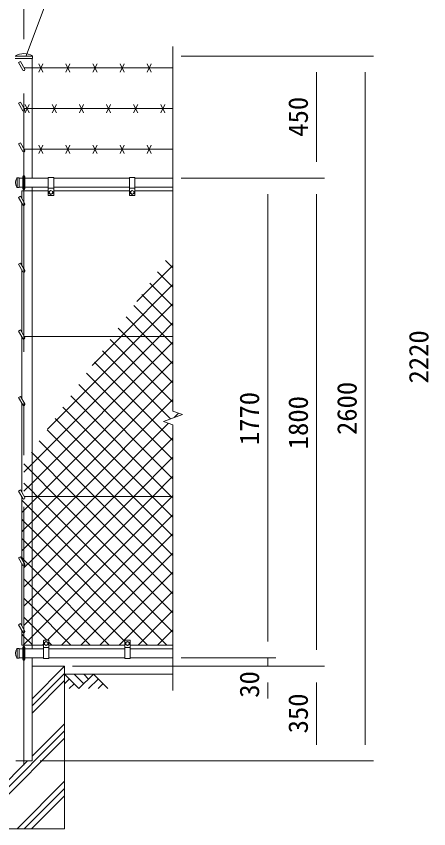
# Model space of a CAD drawing. Units: millimetres, scale not verified. Extents: x -6300 to 6300, y -4455 to 4455.
# Drawn here: x -3485 to -1963, y -1649 to 1348 of the extents above; entities that cross this region are included whole.
import ezdxf
from ezdxf.enums import TextEntityAlignment as Align

# ---------------------------------------------------------------- set-up
doc = ezdxf.new("R2010")
doc.units = ezdxf.units.MM
doc.header["$LTSCALE"] = 30
doc.linetypes.add('USER1', pattern=[50.8, 31.75, -6.35, 6.35, -6.35])
for name, color, linetype, lineweight in [('0-0_D-STR1', 1, 'Continuous', 18), ('0-1_D-STR3', 3, 'Continuous', 13), ('0-2_D-BMK', 2, 'USER1', 13), ('0-3_D-STR4', 7, 'Continuous', 9), ('0-4_D-BGD', 7, 'Continuous', 9), ('0-5_D-DCR-HCH', 7, 'Continuous', 9), ('0-6_D-STR-DIM', 7, 'Continuous', 9), ('0-8_D-STR-TXT', 7, 'Continuous', 9)]:
    doc.layers.add(name, color=color, linetype=linetype, lineweight=lineweight)
doc.styles.add('ＭＳ ゴシック', font='')
doc.styles.get('ＭＳ ゴシック').set_extended_font_data('MS Gothic')

msp = doc.modelspace()

# ---------------------------------------------------------------- linework, layer by layer
at = {"layer": '0-0_D-STR1'}
for p, q in [((-3425.48, 1200.95), (-3489.01, 1200.95)), ((-3425.14, 1200.01), (-3425.14, 1191.95)), ((-3425.14, 1191.95), (-3489.34, 1191.95)), ((-3426.99, 750.95), (-3426.99, 1191.95)), ((-3482.58, 751.45), (-3474.24, 751.45)), ((-3482.24, 751.45), (-3482.24, 716.45)), ((-3474.24, 751.45), (-3474.24, 716.45)), ((-3461.24, 750.95), (-3474.24, 750.95)), ((-3367.24, 750.95), (-3453.24, 750.95)), ((-3067.24, 750.95), (-3347.24, 750.95)), ((-2907.24, 750.95), (-3047.24, 750.95)), ((-3482.58, 716.45), (-3474.24, 716.45)), ((-3461.24, 716.95), (-3474.24, 716.95)), ((-3367.24, 716.95), (-3453.24, 716.95)), ((-3426.99, -985.05), (-3426.99, 716.95)), ((-3067.24, 716.95), (-3347.24, 716.95)), ((-2907.24, 716.95), (-3047.24, 716.95)), ((-3482.58, -984.55), (-3474.24, -984.55)), ((-3482.24, -1019.55), (-3482.24, -984.55)), ((-3474.24, -1019.55), (-3474.24, -984.55)), ((-3461.24, -985.05), (-3474.24, -985.05)), ((-3384.74, -985.05), (-3453.24, -985.05)), ((-3084.74, -985.05), (-3364.74, -985.05)), ((-2907.24, -985.05), (-3064.74, -985.05)), ((-3482.58, -1019.55), (-3474.24, -1019.55)), ((-3461.24, -1019.05), (-3474.24, -1019.05)), ((-3384.74, -1019.05), (-3453.24, -1019.05)), ((-3084.74, -1019.05), (-3364.74, -1019.05)), ((-2907.24, -1019.05), (-3064.74, -1019.05))]:
    msp.add_line(p, q, dxfattribs=at)
msp.add_lwpolyline([(-3487.49, -1399.05), (-3426.99, -1399.05), (-3426.99, -1019.05)], dxfattribs=at)
for centre, radius, start, end in [((-3457.24, 1148.78), 61.17, 59.14927, 120.85073), ((-3426.64, 1200.01), 1.5, 0, 59.14927), ((-3452.02, 733.95), 35.72, 151.52136, 208.47864), ((-3482.58, 750.45), 1, 90, 147.70173), ((-3482.58, 717.45), 1, 212.29827, 270), ((-3452.02, -1002.05), 35.72, 151.52136, 208.47864), ((-3482.58, -985.55), 1, 90, 147.70173), ((-3482.58, -1018.55), 1, 212.29827, 270)]:
    msp.add_arc(centre, radius, start, end, dxfattribs=at)
at = {"layer": '0-1_D-STR3'}
for p, q in [((-3476.64, 1176.54), (-3469.71, 1180.54)), ((-3476.64, 1176.54), (-3460.71, 1148.95)), ((-3469.71, 1180.54), (-3453.78, 1152.95)), ((-3402.24, 1141.95), (-3387.24, 1171.95)), ((-3402.24, 1171.95), (-3387.24, 1141.95)), ((-3302.24, 1141.95), (-3287.24, 1171.95)), ((-3302.24, 1171.95), (-3287.24, 1141.95)), ((-3202.24, 1141.95), (-3187.24, 1171.95)), ((-3202.24, 1171.95), (-3187.24, 1141.95)), ((-3102.24, 1141.95), (-3087.24, 1171.95)), ((-3102.24, 1171.95), (-3087.24, 1141.95)), ((-3002.24, 1141.95), (-2987.24, 1171.95)), ((-3002.24, 1171.95), (-2987.24, 1141.95)), ((-2907.24, 1156.95), (-3456.09, 1156.95)), ((-3476.64, 1026.54), (-3469.71, 1030.54)), ((-3476.64, 1026.54), (-3460.71, 998.95)), ((-3469.71, 1030.54), (-3453.78, 1002.95)), ((-3452.24, 991.95), (-3437.24, 1021.95)), ((-3452.24, 1021.95), (-3437.24, 991.95)), ((-3352.24, 991.95), (-3337.24, 1021.95)), ((-3352.24, 1021.95), (-3337.24, 991.95)), ((-3252.24, 991.95), (-3237.24, 1021.95)), ((-3252.24, 1021.95), (-3237.24, 991.95)), ((-3152.24, 991.95), (-3137.24, 1021.95)), ((-3152.24, 1021.95), (-3137.24, 991.95)), ((-3052.24, 991.95), (-3037.24, 1021.95)), ((-3052.24, 1021.95), (-3037.24, 991.95)), ((-2952.24, 991.95), (-2937.24, 1021.95)), ((-2952.24, 1021.95), (-2937.24, 991.95)), ((-2907.24, 1006.95), (-3456.09, 1006.95)), ((-3476.64, 876.54), (-3469.71, 880.54)), ((-3476.64, 876.54), (-3460.71, 848.95)), ((-3469.71, 880.54), (-3453.78, 852.95)), ((-3402.24, 841.95), (-3387.24, 871.95)), ((-3402.24, 871.95), (-3387.24, 841.95)), ((-3302.24, 841.95), (-3287.24, 871.95)), ((-3302.24, 871.95), (-3287.24, 841.95)), ((-3202.24, 841.95), (-3187.24, 871.95)), ((-3202.24, 871.95), (-3187.24, 841.95)), ((-3102.24, 841.95), (-3087.24, 871.95)), ((-3102.24, 871.95), (-3087.24, 841.95)), ((-3002.24, 841.95), (-2987.24, 871.95)), ((-3002.24, 871.95), (-2987.24, 841.95)), ((-2907.24, 856.95), (-3456.09, 856.95)), ((-3461.24, 711.95), (-3461.24, 755.95)), ((-3453.24, 711.95), (-3453.24, 755.95)), ((-3367.24, 752.95), (-3367.24, 687.95)), ((-3347.24, 752.95), (-3367.24, 752.95)), ((-3347.24, 752.95), (-3347.24, 687.95)), ((-3067.24, 752.95), (-3067.24, 687.95)), ((-3047.24, 752.95), (-3067.24, 752.95)), ((-3047.24, 752.95), (-3047.24, 687.95)), ((-3465.24, 703.95), (-3367.24, 703.95)), ((-3465.24, 675.81), (-3465.24, 703.95)), ((-3347.24, 712.95), (-3367.24, 712.95)), ((-3363.74, 701.69), (-3357.24, 705.45)), ((-3363.74, 701.69), (-3363.74, 694.21)), ((-3357.24, 705.45), (-3350.74, 701.69)), ((-3350.74, 701.69), (-3350.74, 694.21)), ((-3347.24, 703.95), (-3067.24, 703.95)), ((-3047.24, 712.95), (-3067.24, 712.95)), ((-3063.74, 701.69), (-3057.24, 705.45)), ((-3063.74, 701.69), (-3063.74, 694.21)), ((-3057.24, 705.45), (-3050.74, 701.69)), ((-3050.74, 701.69), (-3050.74, 694.21)), ((-3047.24, 703.95), (-2907.24, 703.95)), ((-3476.64, 679.54), (-3469.71, 683.54)), ((-3476.64, 679.54), (-3460.71, 651.95)), ((-3469.71, 683.54), (-3453.78, 655.95)), ((-3465.24, 429.31), (-3465.24, 659.81)), ((-3349.24, 685.95), (-3365.24, 685.95)), ((-3049.24, 685.95), (-3065.24, 685.95)), ((-3476.64, 433.04), (-3469.71, 437.04)), ((-3476.64, 433.04), (-3460.71, 405.45)), ((-3469.71, 437.04), (-3453.78, 409.45)), ((-3465.24, 182.81), (-3465.24, 413.31)), ((-3476.64, 186.54), (-3469.71, 190.54)), ((-3476.64, 186.54), (-3460.71, 158.95)), ((-3469.71, 190.54), (-3453.78, 162.95)), ((-3465.24, -62.19), (-3465.24, 166.81)), ((-2907.24, 166.95), (-3456.09, 166.95)), ((-3476.64, -58.46), (-3469.71, -54.46)), ((-3476.64, -58.46), (-3460.71, -86.05)), ((-3469.71, -54.46), (-3453.78, -82.05)), ((-3465.24, -407.19), (-3465.24, -78.19)), ((-3476.64, -403.46), (-3469.71, -399.46)), ((-3476.64, -403.46), (-3460.71, -431.05)), ((-3469.71, -399.46), (-3453.78, -427.05)), ((-3465.24, -653.69), (-3465.24, -423.19)), ((-2907.24, -423.05), (-3456.09, -423.05)), ((-3476.64, -649.96), (-3469.71, -645.96)), ((-3476.64, -649.96), (-3460.71, -677.55)), ((-3469.71, -645.96), (-3453.78, -673.55)), ((-3465.24, -900.19), (-3465.24, -669.69)), ((-3476.64, -896.46), (-3469.71, -892.46)), ((-3476.64, -896.46), (-3460.71, -924.05)), ((-3469.71, -892.46), (-3453.78, -920.05)), ((-3465.24, -972.05), (-3465.24, -916.19)), ((-3384.74, -1021.05), (-3384.74, -956.05)), ((-3366.74, -954.05), (-3382.74, -954.05)), ((-3364.74, -1021.05), (-3364.74, -956.05)), ((-3084.74, -1021.05), (-3084.74, -956.05)), ((-3066.74, -954.05), (-3082.74, -954.05)), ((-3064.74, -1021.05), (-3064.74, -956.05)), ((-3465.24, -972.05), (-3384.74, -972.05)), ((-3461.24, -1024.05), (-3461.24, -980.05)), ((-3453.24, -1024.05), (-3453.24, -980.05)), ((-3364.74, -981.05), (-3384.74, -981.05)), ((-3381.24, -969.79), (-3381.24, -962.31)), ((-3381.24, -969.79), (-3374.74, -973.55)), ((-3374.74, -973.55), (-3368.24, -969.79)), ((-3368.24, -969.79), (-3368.24, -962.31)), ((-3364.74, -972.05), (-3084.74, -972.05)), ((-3064.74, -981.05), (-3084.74, -981.05)), ((-3081.24, -969.79), (-3081.24, -962.31)), ((-3081.24, -969.79), (-3074.74, -973.55)), ((-3074.74, -973.55), (-3068.24, -969.79)), ((-3068.24, -969.79), (-3068.24, -962.31)), ((-3064.74, -972.05), (-2907.24, -972.05)), ((-3364.74, -1021.05), (-3384.74, -1021.05)), ((-3064.74, -1021.05), (-3084.74, -1021.05))]:
    msp.add_line(p, q, dxfattribs=at)
for points in [[(-3363.74, 694.21), (-3357.24, 690.45), (-3350.74, 694.21)], [(-3063.74, 694.21), (-3057.24, 690.45), (-3050.74, 694.21)], [(-3381.24, -962.31), (-3374.74, -958.55), (-3368.24, -962.31)], [(-3081.24, -962.31), (-3074.74, -958.55), (-3068.24, -962.31)]]:
    msp.add_lwpolyline(points, dxfattribs=at)
for centre in [(-3357.24, 697.95), (-3057.24, 697.95), (-3374.74, -966.05), (-3074.74, -966.05)]:
    msp.add_circle(centre, 6.49, dxfattribs=at)
for centre, radius, start, end in [((-3457.24, 1150.95), 4, 210, 30), ((-3457.24, 1000.95), 4, 210, 30), ((-3457.24, 850.95), 4, 210, 30), ((-3457.24, 755.95), 4, 0, 180), ((-3457.24, 711.95), 4, 180, 0), ((-3365.24, 687.95), 2, 180, 270), ((-3349.24, 687.95), 2, 270, 0), ((-3065.24, 687.95), 2, 180, 270), ((-3049.24, 687.95), 2, 270, 0), ((-3457.24, 653.95), 4, 210, 30), ((-3457.24, 407.45), 4, 210, 30), ((-3457.24, 160.95), 4, 210, 30), ((-3457.24, -84.05), 4, 210, 30), ((-3457.24, -429.05), 4, 210, 30), ((-3457.24, -675.55), 4, 210, 30), ((-3457.24, -922.05), 4, 210, 30), ((-3382.74, -956.05), 2, 90, 180), ((-3366.74, -956.05), 2, 0, 90), ((-3082.74, -956.05), 2, 90, 180), ((-3066.74, -956.05), 2, 0, 90), ((-3457.24, -980.05), 4, 0, 180), ((-3457.24, -1024.05), 4, 180, 0)]:
    msp.add_arc(centre, radius, start, end, dxfattribs=at)
at = {"layer": '0-2_D-BMK'}
msp.add_line((-3457.24, -1414.05), (-3457.24, 1232.95), dxfattribs=at)
at = {"layer": '0-3_D-STR4'}
msp.add_line((-3307.24, -1049.05), (-3426.99, -1049.05), dxfattribs=at)
msp.add_lwpolyline([(-3607.24, -1049.05), (-3607.24, -1649.05), (-3307.24, -1649.05), (-3307.24, -1049.05)], dxfattribs=at)
at = {"layer": '0-4_D-BGD'}
msp.add_line((-2907.24, -1079.05), (-3307.24, -1079.05), dxfattribs=at)
at = {"layer": '0-5_D-DCR-HCH'}
for p, q in [((-3039.84, 295.97), (-2907.24, 428.56)), ((-2907.24, 419.51), (-2934.35, 446.62)), ((-2907.24, 348.8), (-2963.47, 405.03)), ((-2907.24, 278.09), (-2992.6, 363.44)), ((-3098.15, 166.95), (-2907.24, 357.85)), ((-2907.24, 207.38), (-3021.72, 321.85)), ((-2937.53, 166.95), (-3050.84, 280.26)), ((-3027.44, 166.95), (-2907.24, 287.14)), ((-3008.24, 166.95), (-3079.96, 238.67)), ((-3078.95, 166.95), (-3109.08, 197.08)), ((-3370.15, -175.76), (-3027.44, 166.95)), ((-3204.99, 60.1), (-3098.15, 166.95)), ((-2907.24, -75.47), (-3138.2, 155.49)), ((-2907.24, -4.76), (-3078.95, 166.95)), ((-2907.24, 65.96), (-3008.24, 166.95)), ((-2907.24, 136.67), (-2937.53, 166.95)), ((-2916.14, -137.28), (-3167.32, 113.9)), ((-3405.3, -423.05), (-2907.24, 75.01)), ((-2907.24, -216.89), (-3196.44, 72.31)), ((-2907.24, -287.6), (-3225.57, 30.72)), ((-3334.59, -423.05), (-2907.24, 4.3)), ((-2907.24, -358.31), (-3254.69, -10.87)), ((-2913.21, -423.05), (-3283.81, -52.45)), ((-3263.88, -423.05), (-2907.24, -66.41)), ((-2983.93, -423.05), (-3312.93, -94.04)), ((-2902.41, -132.29), (-2886.18, -116.06)), ((-3054.64, -423.05), (-3342.05, -135.63)), ((-3125.35, -423.05), (-3371.17, -177.22)), ((-3122.46, -423.05), (-2907.24, -207.83)), ((-3196.06, -423.05), (-3400.29, -218.81)), ((-3051.75, -423.05), (-2907.24, -278.54)), ((-3426.99, -333.53), (-3457.24, -303.28)), ((-3337.48, -423.05), (-3426.99, -333.53)), ((-2981.04, -423.05), (-2907.24, -349.25)), ((-3426.99, -404.24), (-3457.24, -373.99)), ((-3408.19, -423.05), (-3426.99, -404.24)), ((-3457.24, -444.7), (-3465.24, -436.7)), ((-3426.99, -474.95), (-3457.24, -444.7)), ((-3457.24, -474.99), (-3426.99, -444.74)), ((-3426.99, -444.74), (-3405.3, -423.05)), ((-3426.99, -515.45), (-3334.59, -423.05)), ((-3426.99, -586.16), (-3263.88, -423.05)), ((-3426.99, -727.58), (-3122.46, -423.05)), ((-3426.99, -798.29), (-3051.75, -423.05)), ((-3426.99, -869), (-2981.04, -423.05)), ((-2907.24, -923.99), (-3408.19, -423.05)), ((-2907.24, -853.28), (-3337.48, -423.05)), ((-2907.24, -711.86), (-3196.06, -423.05)), ((-2907.24, -641.15), (-3125.35, -423.05)), ((-2907.24, -570.44), (-3054.64, -423.05)), ((-2907.24, -499.73), (-2983.93, -423.05)), ((-2907.24, -429.02), (-2913.21, -423.05)), ((-3465.24, -482.99), (-3457.24, -474.99)), ((-2929.9, -972.05), (-3426.99, -474.95)), ((-3457.24, -515.42), (-3465.24, -507.42)), ((-3370.62, -954.05), (-2907.24, -490.67)), ((-3426.99, -545.67), (-3457.24, -515.42)), ((-3457.24, -545.7), (-3426.99, -515.45)), ((-3465.24, -553.7), (-3457.24, -545.7)), ((-3000.61, -972.05), (-3426.99, -545.67)), ((-3317.91, -972.05), (-2907.24, -561.38)), ((-3457.24, -616.41), (-3426.99, -586.16)), ((-3465.24, -624.41), (-3457.24, -616.41)), ((-3247.2, -972.05), (-2907.24, -632.1)), ((-3176.49, -972.05), (-2907.24, -702.81)), ((-3426.99, -757.8), (-3457.24, -727.55)), ((-3457.24, -757.83), (-3426.99, -727.58)), ((-3212.74, -972.05), (-3426.99, -757.8)), ((-3105.78, -972.05), (-2907.24, -773.52)), ((-3426.99, -828.51), (-3457.24, -798.26)), ((-3457.24, -828.54), (-3426.99, -798.29)), ((-3283.45, -972.05), (-3426.99, -828.51)), ((-3457.24, -899.25), (-3426.99, -869)), ((-3035.06, -972.05), (-2907.24, -844.23)), ((-2964.35, -972.05), (-2907.24, -914.94)), ((-3388.62, -972.05), (-3384.74, -968.17)), ((-3354.16, -972.05), (-3364.74, -961.47)), ((-3426.99, -1169.52), (-3307.24, -1049.77)), ((-3426.99, -1196.04), (-3307.24, -1076.29)), ((-3426.99, -1222.56), (-3307.24, -1102.81)), ((-3254.03, -1132.26), (-3307.24, -1079.05)), ((-3289.51, -1096.79), (-3307.24, -1114.44)), ((-3236.29, -1114.52), (-3271.77, -1079.05)), ((-3200.82, -1079.05), (-3254.03, -1132.26)), ((-3218.46, -1096.88), (-3236.29, -1079.05)), ((-3183.08, -1096.79), (-3218.72, -1132.26)), ((-3200.82, -1079.05), (-3147.61, -1132.26)), ((-3271.77, -1114.52), (-3289.59, -1132.26)), ((-3165.34, -1114.52), (-3183.16, -1132.26)), ((-3607.24, -1588.42), (-3307.24, -1288.42)), ((-3426.99, -1381.65), (-3307.24, -1261.9)), ((-3607.24, -1614.94), (-3307.24, -1314.94)), ((-3607.24, -1561.9), (-3444.39, -1399.05)), ((-3482.26, -1649.05), (-3307.24, -1474.04)), ((-3455.74, -1649.05), (-3307.24, -1500.55)), ((-3429.22, -1649.05), (-3307.24, -1527.07))]:
    msp.add_line(p, q, dxfattribs=at)
for points in [[(-3457.24, -333.57), (-3426.99, -303.32), (-2956.72, 166.95), (-2907.24, 216.43)], [(-3457.24, -404.28), (-3426.99, -374.03), (-2907.24, 145.72)], [(-3457.24, -687.12), (-3426.99, -656.87), (-3193.17, -423.05), (-2923.8, -153.67)], [(-2907.24, -782.57), (-3266.77, -423.05), (-3426.99, -262.82), (-3429.41, -260.4)], [(-3459.33, -972.05), (-3457.24, -969.96), (-3426.99, -939.71), (-2910.33, -423.05), (-2907.24, -419.96)], [(-3084.74, -958.63), (-3426.99, -616.38), (-3457.24, -586.13), (-3465.24, -578.13)], [(-3142.03, -972.05), (-3426.99, -687.09), (-3457.24, -656.84), (-3465.24, -648.84)], [(-3372.16, -954.05), (-3426.99, -899.22), (-3457.24, -868.97)], [(-3424.88, -972.05), (-3426.99, -969.93), (-3457.24, -939.68), (-3465.24, -931.68)]]:
    msp.add_lwpolyline(points, dxfattribs=at)
at = {"layer": '0-6_D-STR-DIM'}
for p, q in [((-3457.24, 1262.95), (-3457.24, 1932.95)), ((-2907.24, 1235.95), (-2907.24, -108.4)), ((-2877.24, 1200.95), (-2167.24, 1200.95)), ((-2877.24, 1200.95), (-2347.24, 1200.95)), ((-2377.24, 810.95), (-2377.24, 1140.95)), ((-2197.24, -1339.05), (-2197.24, 1140.95)), ((-2877.24, 750.95), (-2527.24, 750.95)), ((-2877.24, 750.95), (-2347.24, 750.95)), ((-2877.24, 750.95), (-2347.24, 750.95)), ((-2557.24, -959.05), (-2557.24, 690.95)), ((-2377.24, -989.05), (-2377.24, 690.95)), ((-2872.01, -121.22), (-2907.24, -108.4)), ((-2942.48, -146.87), (-2872.01, -121.22)), ((-2907.24, -159.7), (-2942.48, -146.87)), ((-2907.24, -159.7), (-2907.24, -1139.05)), ((-2557.24, -959.05), (-2557.24, -899.05)), ((-2877.24, -1019.05), (-2527.24, -1019.05)), ((-2877.24, -1019.05), (-2527.24, -1019.05)), ((-2557.24, -1049.05), (-2557.24, -1019.05)), ((-3277.24, -1049.05), (-2527.24, -1049.05)), ((-3277.24, -1049.05), (-2347.24, -1049.05)), ((-3277.24, -1049.05), (-2347.24, -1049.05)), ((-2557.24, -1109.05), (-2557.24, -1169.05)), ((-2377.24, -1109.05), (-2377.24, -1339.05)), ((-3396.99, -1399.05), (-2167.24, -1399.05)), ((-3396.99, -1399.05), (-2347.24, -1399.05))]:
    msp.add_line(p, q, dxfattribs=at)
at = {"layer": '0-8_D-STR-TXT'}
msp.add_lwpolyline([(-2571.47, 1402.45), (-3373.49, 1402.45), (-3448.89, 1201.18)], dxfattribs=at)

# ---------------------------------------------------------------- texts
at = {"layer": '0-6_D-STR-DIM', "style": 'ＭＳ ゴシック'}
for s, p in [('450', (-2387.37, 903.2)), ('2220', (-1942.38, -6.92)), ('2600', (-2207.37, -196.92)), ('1770', (-2567.37, -234.4)), ('1800', (-2387.37, -249.4)), ('30', (-2567.36, -1165.9)), ('350', (-2387.37, -1297.36))]:
    msp.add_text(s, height=72.14, rotation=90, dxfattribs=at).set_placement(p, align=Align.BOTTOM_LEFT)

doc.saveas('drawing.dxf')
